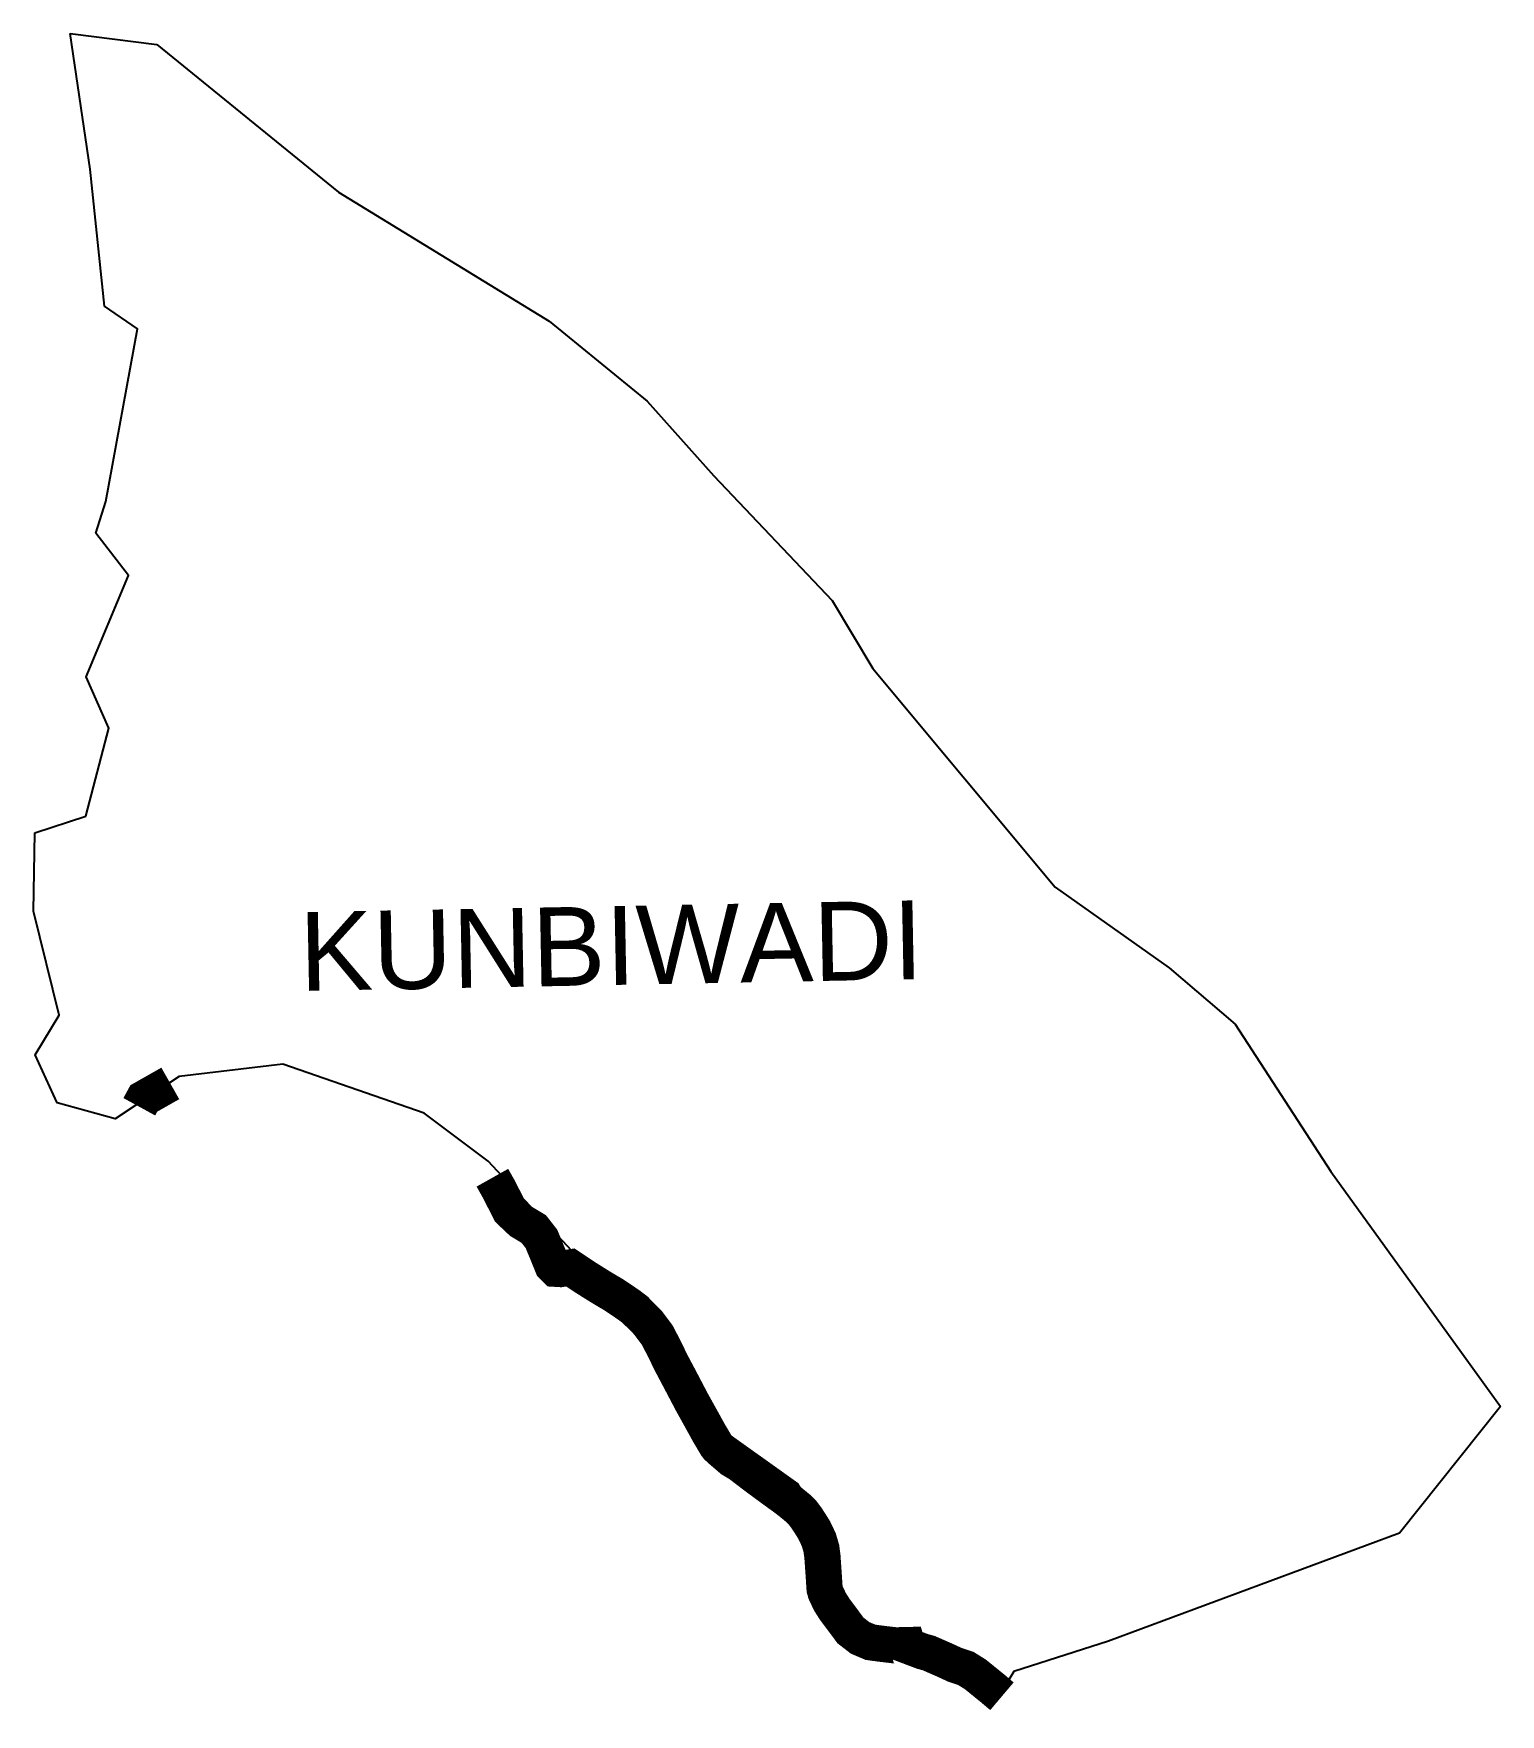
# Model space of a CAD drawing. Header units: metres. Extents: x 283367 to 285391, y 2014856 to 2017175.
import ezdxf

# ---------------------------------------------------------------- set-up
doc = ezdxf.new("R2010")
doc.units = ezdxf.units.M
doc.header["$MEASUREMENT"] = 0
for name, color, linetype in [('ARTIFICIALLY PROTECTED', 10, 'Continuous'), ('village', 3, 'Continuous'), ('VILLAGE NAME', 250, 'Continuous')]:
    doc.layers.add(name, color=color, linetype=linetype)
doc.styles.get("Standard").update_dxf_attribs({"font": 'simplex.shx'})

msp = doc.modelspace()

# ---------------------------------------------------------------- linework, layer by layer
at = {"color": 3, "flags": 128}
for points in [[(283417.6, 2017174.8), (283537.4, 2017159.6)], [(283369, 2016072.4), (283439.5, 2016095.3)]]:
    msp.add_lwpolyline(points, dxfattribs=at)
at = {"layer": 'ARTIFICIALLY PROTECTED', "const_width": 50, "flags": 128}
for points in [[(283513, 2015694.3), (283519.3, 2015705.8), (283555.8, 2015726.5)], [(284000.1, 2015596.4), (284008.8, 2015580.9), (284024.2, 2015550.8), (284039.8, 2015536), (284057.3, 2015525.5), (284067.8, 2015512), (284076.1, 2015492), (284082.8, 2015475.4), (284087.4, 2015470.8), (284094.1, 2015470.4), (284107.6, 2015472.6), (284129.3, 2015458.2), (284151.2, 2015444.5), (284168.1, 2015434.5), (284188.5, 2015420.7), (284196, 2015415), (284205.4, 2015405.8), (284214.4, 2015396.7), (284227.3, 2015379.6), (284236.9, 2015361.2), (284246.5, 2015341.4), (284257.1, 2015321.4), (284275.4, 2015286.6), (284286.9, 2015265.9), (284298.7, 2015244.5), (284309, 2015227.1), (284310.8, 2015224.8), (284314.1, 2015221.7), (284330.4, 2015207.7), (284341.2, 2015201.2), (284364.7, 2015183.3), (284386.4, 2015167.3), (284404.8, 2015154), (284411.6, 2015148.7), (284421.1, 2015140.9), (284428.4, 2015133.6), (284433.3, 2015127.1), (284437.2, 2015121.2), (284443.8, 2015110.7), (284450.3, 2015097.1), (284453.9, 2015084.9), (284455.4, 2015073.4), (284456.9, 2015051.7), (284458.4, 2015028.9), (284459.7, 2015024.2), (284462.5, 2015018.2), (284464.2, 2015014.7), (284465.9, 2015011.2), (284468.6, 2015006.9), (284472.8, 2015000.3), (284485.7, 2014983.1), (284494.2, 2014971.7), (284507.4, 2014961.5), (284521.6, 2014955.5), (284535.5, 2014953.6), (284555.9, 2014951.2), (284572.6, 2014951.6), (284572.9, 2014950.6), (284593.9, 2014942.7), (284601.8, 2014940.6), (284623.1, 2014931.3), (284638.1, 2014924.4), (284653.2, 2014919.4), (284666, 2014911.4), (284673.7, 2014905.2), (284690.1, 2014891.9), (284703, 2014881)]]:
    msp.add_lwpolyline(points, dxfattribs=at)
at = {"layer": 'village', "color": 3}
for points in [[(283439.5, 2016095.3, 0), (283470.9, 2016216.8, 0), (283439.8, 2016287.3, 0), (283498.2, 2016427.4, 0), (283453.3, 2016485.8, 0), (283466.9, 2016529.2, 0), (283510.5, 2016767.5, 0), (283464.9, 2016798.9, 0), (283445.2, 2016987.6, 0), (283417.6, 2017174.8, 0)], [(283537.4, 2017159.6, 0), (283787.7, 2016956.1, 0), (284078.2, 2016778, 0), (284213.4, 2016667.7, 0), (284305.5, 2016564.6, 0), (284468.9, 2016392.9, 0), (284525.1, 2016299, 0), (284776.2, 2015997.1, 0), (284933.6, 2015886, 0), (285024.7, 2015808.2, 0), (285156.7, 2015604.8, 0), (285390.6, 2015280.9, 0)], [(285390.6, 2015280.9, 0), (285251.2, 2015105.8, 0), (284849.9, 2014957.2, 0), (284719.2, 2014915.1, 0), (284705.4, 2014892.4, 0), (284579.5, 2014943.6, 0), (284485.5, 2014990.3, 0), (284455.5, 2015114.1, 0), (284421.3, 2015174, 0), (284314, 2015250.9, 0), (284215.2, 2015430.2, 0), (284116.2, 2015488.6, 0), (283994.3, 2015619.3, 0), (283906, 2015685.4, 0), (283711.1, 2015753, 0), (283568, 2015736, 0), (283479.9, 2015677.6, 0), (283399.7, 2015699.8, 0), (283369.6, 2015766.1, 0), (283402.6, 2015820.7, 0), (283367.3, 2015964, 0), (283369, 2016072.4, 0)]]:
    msp.add_polyline3d(points, dxfattribs=at)

# ---------------------------------------------------------------- texts
at = {"layer": 'VILLAGE NAME', "insert": (283732.7, 2015962.7), "char_height": 108.748, "attachment_point": 1, "rotation": 1.1028}
msp.add_mtext_dynamic_manual_height_columns('{\\fArial|b0|i0|c0|p34;KUNBIWADI}', width=726.929, gutter_width=543.7, heights=[0], dxfattribs=at)

doc.saveas('drawing.dxf')
